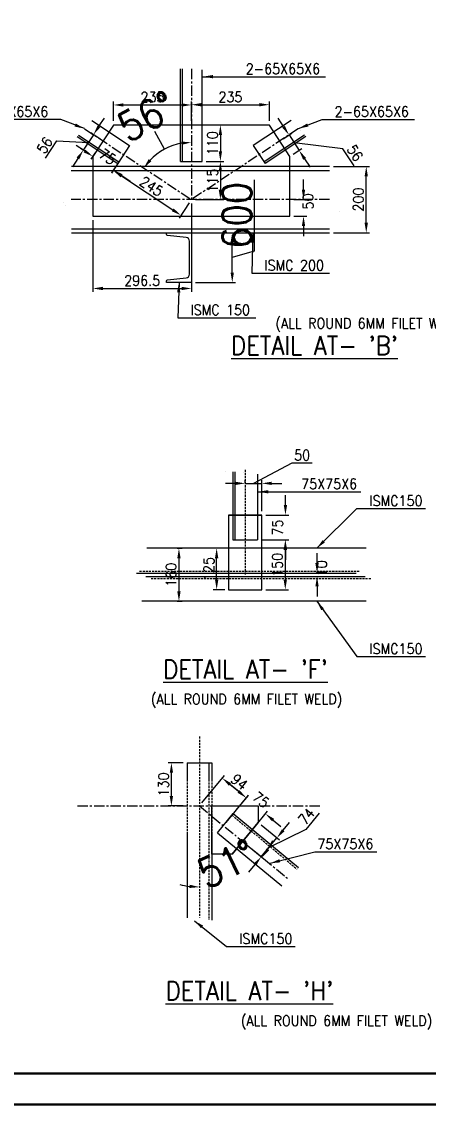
# Model space of a CAD drawing. Header units: millimetres. Extents: x 0 to 1124626, y -157535 to 82123.
# Drawn here: x 505392 to 510300, y 31350 to 44400 of the extents above; entities that cross this region are included whole.
import ezdxf

# ---------------------------------------------------------------- set-up
doc = ezdxf.new("R2010")
doc.units = ezdxf.units.MM
doc.header["$MEASUREMENT"] = 0
doc.linetypes.add('CENTER', pattern=[2, 1.25, -0.25, 0.25, -0.25])
doc.linetypes.add('HIDDEN', pattern=[0.375, 0.25, -0.125])
for name, color, linetype, lineweight in [('CN', 253, 'Continuous', 15), ('Dim', 6, 'Continuous', 13), ('rSHEET', 2, 'Continuous', 30), ('STR. STEEL', 25, 'Continuous', 18), ('structure', 183, 'Continuous', 15), ('TITLE TEXT', 50, 'Continuous', 18)]:
    doc.layers.add(name, color=color, linetype=linetype, lineweight=lineweight)
doc.styles.add('style1', font='romans.shx', dxfattribs={"width": 0.9, "height": 300})
doc.dimstyles.new('4.0 DIM-1', dxfattribs={"dimscale": 40, "dimtxt": 125, "dimasz": 3, "dimexe": 1, "dimexo": 1.2, "dimgap": 0.8, "dimtad": 1, "dimdec": 0, "dimlfac": 0.25, "dimzin": 1, "dimdsep": 46, "dimtxsty": 'style1', "dimcen": 2, "dimclrd": 8, "dimclre": 8, "dimclrt": 7, "dimadec": 0, "dimazin": 0, "dimtfac": 1, "dimtdec": 0, "dimtofl": 0, "dimtmove": 1, "dimatfit": 3, "dimfxl": 1, "dimtolj": 1, "dimtzin": 0, "dimlwd": 9, "dimlwe": 9, "dimarcsym": 1})
doc.dimstyles.new('Copy of DIM-1', dxfattribs={"dimscale": 40, "dimtxt": 125, "dimasz": 3, "dimexe": 1, "dimexo": 1.2, "dimgap": 0.8, "dimtad": 1, "dimdec": 0, "dimzin": 1, "dimdsep": 46, "dimtxsty": 'style1', "dimcen": 2, "dimclrd": 8, "dimclre": 8, "dimclrt": 7, "dimadec": 0, "dimazin": 0, "dimtfac": 1, "dimtdec": 0, "dimtofl": 0, "dimtmove": 1, "dimatfit": 3, "dimfxl": 1, "dimtolj": 1, "dimtzin": 0, "dimlwd": 9, "dimlwe": 9, "dimarcsym": 1})

# ---------------------------------------------------------------- blocks, each defined once
blk = doc.blocks.new('*D708')
at = {"layer": 'DEFPOINTS', "color": 0, "ltscale": 20, "transparency": 16777216}
for p in [(508381, 43399), (507441, 43155), (508381, 43155)]:
    blk.add_point(p, dxfattribs=at)
at = {"layer": 'Dim', "color": 8, "lineweight": 9, "ltscale": 20, "transparency": 16777216}
for p, q in [((507441, 43203), (507441, 43439)), ((507561, 43399), (508261, 43399)), ((508381, 43203), (508381, 43439))]:
    blk.add_line(p, q, dxfattribs=at)
at = {"layer": 'Dim', "color": 8, "ltscale": 20, "transparency": 16777216}
for points in [[(507561, 43419), (507561, 43379), (507441, 43399)], [(508261, 43379), (508261, 43419), (508381, 43399)]]:
    blk.add_solid(points, dxfattribs=at)
at = {"layer": 'Dim', "color": 7, "ltscale": 20, "transparency": 16777216, "insert": (507911, 43493), "char_height": 125, "attachment_point": 5, "style": 'style1'}
blk.add_mtext('\\A1;235', dxfattribs=at)
blk = doc.blocks.new('*D709')
at = {"layer": 'DEFPOINTS', "color": 0, "ltscale": 20, "transparency": 16777216}
for p in [(507441, 43396), (506500, 43155), (507441, 43155)]:
    blk.add_point(p, dxfattribs=at)
at = {"layer": 'Dim', "color": 8, "lineweight": 9, "ltscale": 20, "transparency": 16777216}
for p, q in [((506500, 43203), (506500, 43436)), ((506620, 43396), (507321, 43396)), ((507441, 43203), (507441, 43436))]:
    blk.add_line(p, q, dxfattribs=at)
at = {"layer": 'Dim', "color": 8, "ltscale": 20, "transparency": 16777216}
for points in [[(506620, 43416), (506620, 43376), (506500, 43396)], [(507321, 43376), (507321, 43416), (507441, 43396)]]:
    blk.add_solid(points, dxfattribs=at)
at = {"layer": 'Dim', "color": 7, "ltscale": 20, "transparency": 16777216, "insert": (506971, 43491), "char_height": 125, "attachment_point": 5, "style": 'style1'}
blk.add_mtext('\\A1;235', dxfattribs=at)
blk = doc.blocks.new('*D710')
at = {"layer": 'DEFPOINTS', "color": 0, "ltscale": 20, "transparency": 16777216}
for p in [(507571, 43155), (507571, 42716), (507790, 42716)]:
    blk.add_point(p, dxfattribs=at)
at = {"layer": 'Dim', "color": 8, "lineweight": 9, "ltscale": 20, "transparency": 16777216}
for p, q in [((507619, 43155), (507830, 43155)), ((507790, 43035), (507790, 42836)), ((507619, 42716), (507830, 42716))]:
    blk.add_line(p, q, dxfattribs=at)
at = {"layer": 'Dim', "color": 8, "ltscale": 20, "transparency": 16777216}
for points in [[(507810, 43035), (507770, 43035), (507790, 43155)], [(507770, 42836), (507810, 42836), (507790, 42716)]]:
    blk.add_solid(points, dxfattribs=at)
at = {"layer": 'Dim', "color": 7, "ltscale": 20, "transparency": 16777216, "insert": (507695, 42935), "char_height": 125, "attachment_point": 5, "rotation": 90, "style": 'style1'}
blk.add_mtext('\\A1;110', dxfattribs=at)
blk = doc.blocks.new('*D711')
at = {"layer": 'DEFPOINTS', "color": 0, "ltscale": 20, "transparency": 16777216}
for p in [(507571, 42716), (507441, 42256), (507790, 42256)]:
    blk.add_point(p, dxfattribs=at)
at = {"layer": 'Dim', "color": 8, "lineweight": 9, "ltscale": 20, "transparency": 16777216}
for p, q in [((507619, 42716), (507830, 42716)), ((507790, 42596), (507790, 42376)), ((507489, 42256), (507830, 42256))]:
    blk.add_line(p, q, dxfattribs=at)
at = {"layer": 'Dim', "color": 8, "ltscale": 20, "transparency": 16777216}
for points in [[(507810, 42596), (507770, 42596), (507790, 42716)], [(507770, 42376), (507810, 42376), (507790, 42256)]]:
    blk.add_solid(points, dxfattribs=at)
at = {"layer": 'Dim', "color": 7, "ltscale": 20, "transparency": 16777216, "insert": (507695, 42486), "char_height": 125, "attachment_point": 5, "rotation": 90, "style": 'style1'}
blk.add_mtext('\\A1;115', dxfattribs=at)
blk = doc.blocks.new('*D712')
at = {"layer": 'DEFPOINTS', "color": 0, "ltscale": 20, "transparency": 16777216}
for p in [(506303, 42854), (506251, 42776), (506552, 42689)]:
    blk.add_point(p, dxfattribs=at)
at = {"layer": 'Dim', "color": 8, "lineweight": 9, "ltscale": 20, "transparency": 16777216}
for p, q in [((506151, 42842), (506051, 42908)), ((506277, 42814), (506229, 42742)), ((506525, 42649), (506478, 42578)), ((506600, 42545), (506700, 42478))]:
    blk.add_line(p, q, dxfattribs=at)
at = {"layer": 'Dim', "color": 8, "ltscale": 20, "transparency": 16777216}
for points in [[(506140, 42825), (506162, 42858), (506251, 42776)], [(506611, 42561), (506589, 42528), (506500, 42611)]]:
    blk.add_solid(points, dxfattribs=at)
at = {"layer": 'Dim', "color": 7, "ltscale": 20, "transparency": 16777216, "insert": (506428, 42772), "char_height": 125, "attachment_point": 5, "rotation": 326.4755, "style": 'style1'}
blk.add_mtext('\\A1;75', dxfattribs=at)
blk = doc.blocks.new('*D713')
at = {"layer": 'DEFPOINTS', "color": 0, "ltscale": 20, "transparency": 16777216}
for p in [(506623, 42798), (507441, 42256), (507315, 42066)]:
    blk.add_point(p, dxfattribs=at)
at = {"layer": 'Dim', "color": 8, "lineweight": 9, "ltscale": 20, "transparency": 16777216}
for p, q in [((506597, 42758), (506475, 42574)), ((506597, 42541), (507215, 42132)), ((507414, 42216), (507293, 42032))]:
    blk.add_line(p, q, dxfattribs=at)
at = {"layer": 'Dim', "color": 8, "ltscale": 20, "transparency": 16777216}
for points in [[(506608, 42558), (506586, 42524), (506497, 42607)], [(507204, 42115), (507226, 42149), (507315, 42066)]]:
    blk.add_solid(points, dxfattribs=at)
at = {"layer": 'Dim', "color": 7, "ltscale": 20, "transparency": 16777216, "insert": (506958, 42415), "char_height": 125, "attachment_point": 5, "rotation": 326.4755, "style": 'style1'}
blk.add_mtext('\\A1;245', dxfattribs=at)
blk = doc.blocks.new('*D714')
at = {"layer": 'DEFPOINTS', "color": 0, "ltscale": 20, "transparency": 16777216}
for p in [(507441, 42256), (506252, 42056), (507441, 41184)]:
    blk.add_point(p, dxfattribs=at)
at = {"layer": 'Dim', "color": 8, "lineweight": 9, "ltscale": 20, "transparency": 16777216}
for p, q in [((507441, 42208), (507441, 41144)), ((506252, 42008), (506252, 41144)), ((506372, 41184), (507321, 41184))]:
    blk.add_line(p, q, dxfattribs=at)
at = {"layer": 'Dim', "color": 8, "ltscale": 20, "transparency": 16777216}
for points in [[(506372, 41204), (506372, 41164), (506252, 41184)], [(507321, 41164), (507321, 41204), (507441, 41184)]]:
    blk.add_solid(points, dxfattribs=at)
at = {"layer": 'Dim', "color": 7, "ltscale": 20, "transparency": 16777216, "insert": (506846, 41279), "char_height": 125, "attachment_point": 5, "style": 'style1'}
blk.add_mtext('\\A1;296.5', dxfattribs=at)
blk = doc.blocks.new('*D715')
at = {"layer": 'DEFPOINTS', "color": 0, "ltscale": 20, "transparency": 16777216}
for p in [(508630, 42256), (508630, 42056), (508793, 42056)]:
    blk.add_point(p, dxfattribs=at)
at = {"layer": 'Dim', "color": 8, "lineweight": 9, "ltscale": 20, "transparency": 16777216}
for p, q in [((508793, 42376), (508793, 42496)), ((508678, 42256), (508833, 42256)), ((508678, 42056), (508833, 42056)), ((508793, 41936), (508793, 41816))]:
    blk.add_line(p, q, dxfattribs=at)
at = {"layer": 'Dim', "color": 8, "ltscale": 20, "transparency": 16777216}
for points in [[(508773, 42376), (508813, 42376), (508793, 42256)], [(508813, 41936), (508773, 41936), (508793, 42056)]]:
    blk.add_solid(points, dxfattribs=at)
at = {"layer": 'Dim', "color": 7, "ltscale": 20, "transparency": 16777216, "insert": (508849, 42233), "char_height": 125, "attachment_point": 5, "rotation": 90, "style": 'style1'}
blk.add_mtext('\\A1;50', dxfattribs=at)
blk = doc.blocks.new('*D716')
at = {"layer": 'DEFPOINTS', "color": 0, "ltscale": 20, "transparency": 16777216}
for p in [(509106, 42656), (509550, 42656), (509106, 41856)]:
    blk.add_point(p, dxfattribs=at)
at = {"layer": 'Dim', "color": 8, "lineweight": 9, "ltscale": 20, "transparency": 16777216}
for p, q in [((509154, 42656), (509590, 42656)), ((509550, 41976), (509550, 42536)), ((509154, 41856), (509590, 41856))]:
    blk.add_line(p, q, dxfattribs=at)
at = {"layer": 'Dim', "color": 8, "ltscale": 20, "transparency": 16777216}
for points in [[(509570, 42536), (509530, 42536), (509550, 42656)], [(509530, 41976), (509570, 41976), (509550, 41856)]]:
    blk.add_solid(points, dxfattribs=at)
at = {"layer": 'Dim', "color": 7, "ltscale": 20, "transparency": 16777216, "insert": (509455, 42256), "char_height": 125, "attachment_point": 5, "rotation": 90, "style": 'style1'}
blk.add_mtext('\\A1;200', dxfattribs=at)
blk = doc.blocks.new('*D717')
at = {"layer": 'DEFPOINTS', "color": 0, "ltscale": 20, "transparency": 16777216}
for p in [(507441, 41856), (507933, 41856), (507441, 41256)]:
    blk.add_point(p, dxfattribs=at)
at = {"layer": 'Dim', "color": 8, "lineweight": 9, "ltscale": 20, "transparency": 16777216}
for p, q in [((508196, 42493), (508196, 41635)), ((507489, 41856), (507973, 41856)), ((507933, 41376), (507933, 41736)), ((508196, 41635), (507933, 41556)), ((507489, 41256), (507973, 41256))]:
    blk.add_line(p, q, dxfattribs=at)
at = {"layer": 'Dim', "color": 8, "ltscale": 20, "transparency": 16777216}
for points in [[(507953, 41736), (507913, 41736), (507933, 41856)], [(507913, 41376), (507953, 41376), (507933, 41256)]]:
    blk.add_solid(points, dxfattribs=at)
at = {"layer": 'Dim', "color": 7, "ltscale": 20, "transparency": 16777216, "insert": (507989, 42064), "char_height": 350, "attachment_point": 5, "rotation": 90, "style": 'style1'}
blk.add_mtext('\\A1;600', dxfattribs=at)
blk = doc.blocks.new('*D724')
at = {"layer": 'DEFPOINTS', "color": 0, "ltscale": 20, "transparency": 16777216}
for p in [(508507, 42963), (508740, 42848), (508630, 42775)]:
    blk.add_point(p, dxfattribs=at)
at = {"layer": 'Dim', "color": 8, "lineweight": 9, "ltscale": 20, "transparency": 16777216}
for p, q in [((508552, 43135), (508486, 43236)), ((508547, 42989), (508651, 43057)), ((508618, 43035), (508740, 42848)), ((509269, 42868), (508679, 42941)), ((508670, 42802), (508774, 42870)), ((509403, 42662), (509269, 42868)), ((508806, 42747), (508872, 42647))]:
    blk.add_line(p, q, dxfattribs=at)
at = {"layer": 'Dim', "color": 8, "ltscale": 20, "transparency": 16777216}
for points in [[(508535, 43124), (508568, 43146), (508618, 43035)], [(508823, 42758), (508789, 42736), (508740, 42848)]]:
    blk.add_solid(points, dxfattribs=at)
at = {"layer": 'Dim', "color": 7, "ltscale": 20, "transparency": 16777216, "insert": (509415, 42817), "char_height": 125, "attachment_point": 5, "rotation": 303.2454, "style": 'style1'}
blk.add_mtext('\\A1;56', dxfattribs=at)
blk = doc.blocks.new('*D726')
at = {"layer": 'DEFPOINTS', "color": 0, "ltscale": 20, "transparency": 16777216}
for p in [(506374, 42963), (506136, 42851), (506252, 42775)]:
    blk.add_point(p, dxfattribs=at)
at = {"layer": 'Dim', "color": 8, "lineweight": 9, "ltscale": 20, "transparency": 16777216}
for p, q in [((506325, 43139), (506391, 43239)), ((505682, 42756), (505817, 42962)), ((505817, 42962), (506198, 42945)), ((506259, 43038), (506136, 42851)), ((506334, 42989), (506226, 43060)), ((506211, 42802), (506103, 42873)), ((506070, 42751), (506005, 42650))]:
    blk.add_line(p, q, dxfattribs=at)
at = {"layer": 'Dim', "color": 8, "ltscale": 20, "transparency": 16777216}
for points in [[(506308, 43149), (506342, 43128), (506259, 43038)], [(506087, 42740), (506054, 42762), (506136, 42851)]]:
    blk.add_solid(points, dxfattribs=at)
at = {"layer": 'Dim', "color": 7, "ltscale": 20, "transparency": 16777216, "insert": (505670, 42910), "char_height": 125, "attachment_point": 5, "rotation": 56.7546, "style": 'style1'}
blk.add_mtext('\\A1;56', dxfattribs=at)
blk = doc.blocks.new('*D727')
at = {"layer": 'DEFPOINTS', "color": 0, "ltscale": 20, "transparency": 16777216}
for p in [(507441, 43830), (506152, 43110), (507218, 42908), (507441, 42256), (507441, 42256)]:
    blk.add_point(p, dxfattribs=at)
at = {"layer": 'Dim', "color": 8, "lineweight": 9, "ltscale": 20, "transparency": 16777216}
blk.add_line((507115, 42863), (507001, 43075), dxfattribs=at)
blk.add_arc((507441, 42256), 689, 99.9868, 136.4888, dxfattribs=at)
at = {"layer": 'Dim', "color": 8, "ltscale": 20, "transparency": 16777216}
for points in [[(507323, 42915), (507320, 42955), (507441, 42945)], [(506925, 42743), (506957, 42718), (506866, 42637)]]:
    blk.add_solid(points, dxfattribs=at)
at = {"layer": 'Dim', "color": 7, "ltscale": 20, "transparency": 16777216, "insert": (506903, 43257), "char_height": 350, "attachment_point": 5, "rotation": 28.2378, "style": 'style1'}
blk.add_mtext('\\A1;56%%d', dxfattribs=at)
blk = doc.blocks.new('*D742')
at = {"layer": 'DEFPOINTS', "color": 0, "ltscale": 20, "transparency": 16777216}
for p in [(508290, 38453), (508575, 38453), (508240, 38153)]:
    blk.add_point(p, dxfattribs=at)
at = {"layer": 'Dim', "color": 8, "lineweight": 9, "ltscale": 20, "transparency": 16777216}
for p, q in [((508575, 38573), (508575, 38693)), ((508338, 38453), (508615, 38453)), ((508288, 38153), (508615, 38153)), ((508575, 38033), (508575, 37913))]:
    blk.add_line(p, q, dxfattribs=at)
at = {"layer": 'Dim', "color": 8, "ltscale": 20, "transparency": 16777216}
for points in [[(508555, 38573), (508595, 38573), (508575, 38453)], [(508595, 38033), (508555, 38033), (508575, 38153)]]:
    blk.add_solid(points, dxfattribs=at)
at = {"layer": 'Dim', "color": 7, "ltscale": 20, "transparency": 16777216, "insert": (508481, 38303), "char_height": 125, "attachment_point": 5, "rotation": 90, "style": 'style1'}
blk.add_mtext('\\A1;75', dxfattribs=at)
blk = doc.blocks.new('*D743')
at = {"layer": 'DEFPOINTS', "color": 0, "ltscale": 20, "transparency": 16777216}
for p in [(508290, 38153), (508290, 37553), (508573, 37553)]:
    blk.add_point(p, dxfattribs=at)
at = {"layer": 'Dim', "color": 8, "lineweight": 9, "ltscale": 20, "transparency": 16777216}
for p, q in [((508338, 38153), (508613, 38153)), ((508573, 38033), (508573, 37673)), ((508338, 37553), (508613, 37553))]:
    blk.add_line(p, q, dxfattribs=at)
at = {"layer": 'Dim', "color": 8, "ltscale": 20, "transparency": 16777216}
for points in [[(508593, 38033), (508553, 38033), (508573, 38153)], [(508553, 37673), (508593, 37673), (508573, 37553)]]:
    blk.add_solid(points, dxfattribs=at)
at = {"layer": 'Dim', "color": 7, "ltscale": 20, "transparency": 16777216, "insert": (508478, 37853), "char_height": 125, "attachment_point": 5, "rotation": 90, "style": 'style1'}
blk.add_mtext('\\A1;150', dxfattribs=at)
blk = doc.blocks.new('*D744')
at = {"layer": 'DEFPOINTS', "color": 0, "ltscale": 20, "transparency": 16777216}
for p in [(507745, 38053), (507890, 38053), (507890, 37553)]:
    blk.add_point(p, dxfattribs=at)
at = {"layer": 'Dim', "color": 8, "lineweight": 9, "ltscale": 20, "transparency": 16777216}
for p, q in [((507842, 38053), (507705, 38053)), ((507745, 37673), (507745, 37933)), ((507842, 37553), (507705, 37553))]:
    blk.add_line(p, q, dxfattribs=at)
at = {"layer": 'Dim', "color": 8, "ltscale": 20, "transparency": 16777216}
for points in [[(507765, 37933), (507725, 37933), (507745, 38053)], [(507725, 37673), (507765, 37673), (507745, 37553)]]:
    blk.add_solid(points, dxfattribs=at)
at = {"layer": 'Dim', "color": 7, "ltscale": 20, "transparency": 16777216, "insert": (507651, 37803), "char_height": 125, "attachment_point": 5, "rotation": 90, "style": 'style1'}
blk.add_mtext('\\A1;125', dxfattribs=at)
blk = doc.blocks.new('*D746')
at = {"layer": 'DEFPOINTS', "color": 0, "ltscale": 20, "transparency": 16777216}
for p in [(508815, 37753), (508815, 37713), (508956, 37713)]:
    blk.add_point(p, dxfattribs=at)
at = {"layer": 'Dim', "color": 8, "lineweight": 9, "ltscale": 20, "transparency": 16777216}
for p, q in [((508956, 37873), (508956, 37993)), ((508863, 37753), (508996, 37753)), ((508863, 37713), (508996, 37713)), ((508956, 37593), (508956, 37473))]:
    blk.add_line(p, q, dxfattribs=at)
at = {"layer": 'Dim', "color": 8, "ltscale": 20, "transparency": 16777216}
for points in [[(508936, 37873), (508976, 37873), (508956, 37753)], [(508976, 37593), (508936, 37593), (508956, 37713)]]:
    blk.add_solid(points, dxfattribs=at)
at = {"layer": 'Dim', "color": 7, "ltscale": 20, "transparency": 16777216, "insert": (509012, 37810), "char_height": 125, "attachment_point": 5, "rotation": 90, "style": 'style1'}
blk.add_mtext('\\A1;10', dxfattribs=at)
blk = doc.blocks.new('*D747')
at = {"layer": 'DEFPOINTS', "color": 0, "ltscale": 20, "transparency": 16777216}
for p in [(507219, 38053), (507219, 37413), (507290, 37413)]:
    blk.add_point(p, dxfattribs=at)
at = {"layer": 'Dim', "color": 8, "lineweight": 9, "ltscale": 20, "transparency": 16777216}
for p, q in [((507267, 38053), (507330, 38053)), ((507290, 37933), (507290, 37533)), ((507267, 37413), (507330, 37413))]:
    blk.add_line(p, q, dxfattribs=at)
at = {"layer": 'Dim', "color": 8, "ltscale": 20, "transparency": 16777216}
for points in [[(507310, 37933), (507270, 37933), (507290, 38053)], [(507270, 37533), (507310, 37533), (507290, 37413)]]:
    blk.add_solid(points, dxfattribs=at)
at = {"layer": 'Dim', "color": 7, "ltscale": 20, "transparency": 16777216, "insert": (507196, 37733), "char_height": 125, "attachment_point": 5, "rotation": 90, "style": 'style1'}
blk.add_mtext('\\A1;160', dxfattribs=at)
blk = doc.blocks.new('*D748')
at = {"layer": 'DEFPOINTS', "color": 0, "ltscale": 20, "transparency": 16777216}
for p in [(508090, 38792), (508290, 38835), (508290, 38453)]:
    blk.add_point(p, dxfattribs=at)
at = {"layer": 'Dim', "color": 8, "lineweight": 9, "ltscale": 20, "transparency": 16777216}
for p, q in [((508653, 39080), (508190, 38835)), ((508899, 39080), (508653, 39080)), ((507970, 38835), (507850, 38835)), ((508090, 38840), (508090, 38875)), ((508090, 38835), (508290, 38835)), ((508290, 38501), (508290, 38875)), ((508410, 38835), (508530, 38835))]:
    blk.add_line(p, q, dxfattribs=at)
at = {"layer": 'Dim', "color": 8, "ltscale": 20, "transparency": 16777216}
for points in [[(507970, 38815), (507970, 38855), (508090, 38835)], [(508410, 38855), (508410, 38815), (508290, 38835)]]:
    blk.add_solid(points, dxfattribs=at)
at = {"layer": 'Dim', "color": 7, "ltscale": 20, "transparency": 16777216, "insert": (508776, 39175), "char_height": 125, "attachment_point": 5, "style": 'style1'}
blk.add_mtext('\\A1;50', dxfattribs=at)
blk = doc.blocks.new('*D864')
at = {"layer": 'DEFPOINTS', "color": 0, "ltscale": 20, "transparency": 16777216}
for p in [(508103, 35044), (507946, 34854), (508177, 34663)]:
    blk.add_point(p, dxfattribs=at)
at = {"layer": 'Dim', "color": 8, "lineweight": 9, "ltscale": 20, "transparency": 16777216}
for p, q in [((508011, 35120), (507918, 35197)), ((507977, 34891), (508129, 35074)), ((508208, 34700), (508360, 34883)), ((508427, 34776), (508519, 34699))]:
    blk.add_line(p, q, dxfattribs=at)
at = {"layer": 'Dim', "color": 8, "ltscale": 20, "transparency": 16777216}
for points in [[(507998, 35105), (508023, 35135), (508103, 35044)], [(508439, 34791), (508414, 34760), (508334, 34852)]]:
    blk.add_solid(points, dxfattribs=at)
at = {"layer": 'Dim', "color": 7, "ltscale": 20, "transparency": 16777216, "insert": (508279, 35021), "char_height": 125, "attachment_point": 5, "rotation": 320.3784, "style": 'style1'}
blk.add_mtext('\\A1;75', dxfattribs=at)
blk = doc.blocks.new('*D865')
at = {"layer": 'DEFPOINTS', "color": 0, "ltscale": 20, "transparency": 16777216}
for p in [(507813, 35282), (507538, 34946), (507827, 34709)]:
    blk.add_point(p, dxfattribs=at)
at = {"layer": 'Dim', "color": 8, "lineweight": 9, "ltscale": 20, "transparency": 16777216}
for p, q in [((507568, 34983), (507838, 35312)), ((508009, 35120), (507906, 35205)), ((507858, 34746), (508128, 35075))]:
    blk.add_line(p, q, dxfattribs=at)
at = {"layer": 'Dim', "color": 8, "ltscale": 20, "transparency": 16777216}
for points in [[(507919, 35221), (507893, 35190), (507813, 35282)], [(507997, 35105), (508022, 35136), (508102, 35044)]]:
    blk.add_solid(points, dxfattribs=at)
at = {"layer": 'Dim', "color": 7, "ltscale": 20, "transparency": 16777216, "insert": (508018, 35236), "char_height": 125, "attachment_point": 5, "rotation": 320.6482, "style": 'style1'}
blk.add_mtext('\\A1;94', dxfattribs=at)
blk = doc.blocks.new('*D866')
at = {"layer": 'DEFPOINTS', "color": 0, "ltscale": 20, "transparency": 16777216}
for p in [(508247, 34747), (508058, 34519), (508472, 34561)]:
    blk.add_point(p, dxfattribs=at)
at = {"layer": 'Dim', "color": 8, "lineweight": 9, "ltscale": 20, "transparency": 16777216}
for p, q in [((508982, 34858), (508822, 34664)), ((508284, 34717), (508503, 34536)), ((508549, 34654), (508625, 34746)), ((508822, 34664), (508378, 34447)), ((508095, 34489), (508314, 34308)), ((508283, 34333), (508472, 34561)), ((508207, 34241), (508130, 34148))]:
    blk.add_line(p, q, dxfattribs=at)
at = {"layer": 'Dim', "color": 8, "ltscale": 20, "transparency": 16777216}
for points in [[(508533, 34667), (508564, 34641), (508472, 34561)], [(508222, 34228), (508191, 34253), (508283, 34333)]]:
    blk.add_solid(points, dxfattribs=at)
at = {"layer": 'Dim', "color": 7, "ltscale": 20, "transparency": 16777216, "insert": (508829, 34821), "char_height": 125, "attachment_point": 5, "rotation": 50.3797, "style": 'style1'}
blk.add_mtext('\\A1;74', dxfattribs=at)
blk = doc.blocks.new('*D867')
at = {"layer": 'DEFPOINTS', "color": 0, "ltscale": 20, "transparency": 16777216}
for p in [(507199, 35466), (507388, 35466), (507388, 34946)]:
    blk.add_point(p, dxfattribs=at)
at = {"layer": 'Dim', "color": 8, "lineweight": 9, "ltscale": 20, "transparency": 16777216}
for p, q in [((507340, 35466), (507159, 35466)), ((507199, 35066), (507199, 35346)), ((507340, 34946), (507159, 34946))]:
    blk.add_line(p, q, dxfattribs=at)
at = {"layer": 'Dim', "color": 8, "ltscale": 20, "transparency": 16777216}
for points in [[(507219, 35346), (507179, 35346), (507199, 35466)], [(507179, 35066), (507219, 35066), (507199, 34946)]]:
    blk.add_solid(points, dxfattribs=at)
at = {"layer": 'Dim', "color": 7, "ltscale": 20, "transparency": 16777216, "insert": (507104, 35206), "char_height": 125, "attachment_point": 5, "rotation": 90, "style": 'style1'}
blk.add_mtext('\\A1;130', dxfattribs=at)
blk = doc.blocks.new('*D868')
at = {"layer": 'DEFPOINTS', "color": 0, "ltscale": 20, "transparency": 16777216}
for p in [(507538, 35783), (507538, 34946), (508609, 34067), (507821, 34011), (507538, 33601)]:
    blk.add_point(p, dxfattribs=at)
at = {"layer": 'Dim', "color": 8, "lineweight": 9, "ltscale": 20, "transparency": 16777216}
for start, end in [(327.693, 334.7377), (255.9105, 262.9553)]:
    blk.add_arc((507538, 34946), 977, start, end, dxfattribs=at)
at = {"layer": 'Dim', "color": 8, "ltscale": 20, "transparency": 16777216}
for points in [[(508347, 34436), (508380, 34412), (508293, 34327)], [(507417, 33957), (507419, 33997), (507538, 33969)]]:
    blk.add_solid(points, dxfattribs=at)
at = {"layer": 'Dim', "color": 7, "ltscale": 20, "transparency": 16777216, "insert": (507867, 34250), "char_height": 350, "attachment_point": 5, "rotation": 25.3241, "style": 'style1'}
blk.add_mtext('\\A1;51%%d', dxfattribs=at)

msp = doc.modelspace()

# ---------------------------------------------------------------- linework, layer by layer
at = {"layer": 'CN', "linetype": 'CENTER', "ltscale": 100}
for p, q in [((507440.7935, 43830.2806), (507440.7935, 42256.0197)), ((506151.5015, 43110.1757), (507440.7935, 42256.0197)), ((508730.0856, 43110.1757), (507440.7935, 42256.0197)), ((509106.2617, 42256.0197), (505988.7518, 42256.0197)), ((506065.6298, 34945.9693), (509010.1227, 34945.9693)), ((507537.8763, 34945.9693), (508609.262, 34067.4329))]:
    msp.add_line(p, q, dxfattribs=at)
at = {"layer": 'CN', "linetype": 'HIDDEN', "ltscale": 100}
for p, q in [((508089.6763, 38999.0276), (508089.6763, 37733.1518)), ((506815.2853, 37777.1518), (509464.5492, 37777.1518)), ((506954.5503, 37689.1518), (509603.8142, 37689.1518)), ((507537.8763, 35782.5555), (507537.8763, 33600.5808))]:
    msp.add_line(p, q, dxfattribs=at)
at = {"layer": 'Dim', "color": 2, "ltscale": 20}
for p, q in [((507889.6763, 38453.1518), (508289.6763, 38453.1518)), ((507931.0629, 34365.2611), (508247.4369, 34747.4152)), ((507987.0244, 34432.8581), (508177.3508, 34662.7569))]:
    msp.add_line(p, q, dxfattribs=at)
at = {"layer": 'Dim', "color": 2, "linetype": 'HIDDEN', "ltscale": 100}
for p, q in [((507387.8763, 35265.9693), (507387.8763, 34625.9693)), ((507651.8763, 35265.9693), (507651.8763, 34625.9693)), ((507687.8763, 35265.9693), (507687.8763, 34625.9693)), ((507931.0426, 34835.679), (508716.8466, 34185.1059)), ((507651.8763, 34625.9693), (507651.8763, 33573.2453))]:
    msp.add_line(p, q, dxfattribs=at)
at = {"layer": 'Dim', "ltscale": 20}
for points in [[(507210.7935, 43154.544), (506500.2382, 43154.544), (506251.6187, 42775.2694), (506251.6187, 42056.0197), (507210.7935, 42056.0197), (508629.9684, 42056.0197), (508629.9684, 42775.2694), (508381.3489, 43154.544)], [(508289.6763, 38453.1518), (507889.6763, 38453.1518), (507889.6763, 37553.1518), (508289.6763, 37553.1518)], [(508247.4369, 34945.9693), (508247.4369, 34747.4152), (507931.0629, 34365.2611), (507687.8763, 34365.2611), (507687.8763, 34945.9693)]]:
    msp.add_lwpolyline(points, close=True, dxfattribs=at)
at = {"layer": 'rSHEET'}
msp.add_lwpolyline([(495896.8161, 31349.5566), (535189.7745, 31349.5566), (535189.7745, 59132.4848), (495896.8161, 59132.4848)], close=True, dxfattribs=at)
msp.add_lwpolyline([(496551.6987, 31723.0736), (534534.8919, 31723.0736, 0.4142135624), (534815.5558, 32003.7375), (534815.5558, 58478.3038, 0.4142135624), (534534.8919, 58758.9678), (496551.6987, 58758.9678, 0.4142135624), (496271.0348, 58478.3038), (496271.0348, 32003.7375, 0.4142135624)], format="xyb", close=True, dxfattribs=at)
at = {"layer": 'STR. STEEL', "ltscale": 20}
msp.add_lwpolyline([(507440.7935, 41256.0197), (507140.7935, 41256.0197), (507140.7935, 41275.6323, -0.383864035), (507152.2556, 41288.3621), (507376.5928, 41311.9409, 0.383864035), (507415.9936, 41355.6999), (507415.9935, 41756.3396, 0.383864035), (507376.5928, 41800.0985), (507152.2556, 41823.6773, -0.383864035), (507140.7935, 41836.4072), (507140.7935, 41856.0197), (507440.7935, 41856.0197)], format="xyb", close=True, dxfattribs=at)
at = {"layer": 'structure', "color": 2, "ltscale": 20}
for p, q in [((507310.7935, 42716.0197), (507310.7935, 43830.3912)), ((507334.7935, 42716.0197), (507334.7935, 43831.2818)), ((507570.7935, 42716.0197), (507570.7935, 43818.0076)), ((506238.6299, 43208.3939), (506695.2149, 42905.9063)), ((508642.9572, 43208.3939), (508186.3722, 42905.9063)), ((506061.0483, 43014.1602), (506551.6187, 42689.1573)), ((506077.4405, 43032.0895), (506564.8737, 42709.1649)), ((508804.1466, 43032.0895), (508316.7134, 42709.1649)), ((508820.5388, 43014.1602), (508329.9684, 42689.1573)), ((506695.2149, 42905.9063), (506551.6187, 42689.1573)), ((508186.3722, 42905.9063), (508329.9684, 42689.1573)), ((507310.7935, 42716.0197), (507570.7935, 42716.0197)), ((505988.1108, 42608.0197), (509106.2617, 42608.0197)), ((505994.9643, 41904.0197), (509106.2617, 41904.0197)), ((505994.9643, 41856.0197), (509106.2617, 41856.0197)), ((507939.6763, 38974.1745), (507939.6763, 38153.1518)), ((507963.6763, 38972.0571), (507963.6763, 38153.1518)), ((508239.6763, 38947.7066), (508239.6763, 38153.1518)), ((507939.6763, 38153.1518), (508239.6763, 38153.1518)), ((507387.8763, 35465.9693), (507387.8763, 35265.9693)), ((507387.8763, 35465.9693), (507687.8763, 35465.9693)), ((507651.8763, 35465.9693), (507651.8763, 35265.9693)), ((507687.8763, 35465.9693), (507687.8763, 35265.9693)), ((507755.9384, 34624.1673), (507946.269, 34854.0713)), ((507946.269, 34854.0713), (508732.9775, 34202.7494)), ((507387.8763, 34625.9693), (507387.8763, 33596.5371)), ((507687.8763, 34625.9693), (507687.8763, 33570.0692)), ((507755.9384, 34624.1673), (508531.3564, 33982.2219))]:
    msp.add_line(p, q, dxfattribs=at)
at = {"layer": 'structure', "ltscale": 20}
for points in [[(507198.1361, 43851.6894, 0.0084, 0.0084, 0), (507398.9561, 43833.9717, 0.0084, 0.0084, 0), (507414.8041, 43774.6524, 0.0084, 0.0084, 0), (507466.783, 43885.9088, 0.0084, 0.0084, 0), (507482.631, 43826.5894, 0.0084, 0.0084, 0), (507683.451, 43808.8718, 0, 0, 0)], [(506013.5317, 42962.1879, 0.0084, 0.0084, 0), (506149.5637, 43110.9758, 0.0084, 0.0084, 0), (506206.3162, 43087.5428, 0.0084, 0.0084, 0), (506149.4913, 43196.4038, 0.0084, 0.0084, 0), (506206.2437, 43172.9708, 0.0084, 0.0084, 0), (506342.2758, 43321.7587, 0, 0, 0)], [(508868.0554, 42962.1879, 0.0084, 0.0084, 0), (508732.0234, 43110.9758, 0.0084, 0.0084, 0), (508675.2709, 43087.5428, 0.0084, 0.0084, 0), (508732.0958, 43196.4038, 0.0084, 0.0084, 0), (508675.3434, 43172.9708, 0.0084, 0.0084, 0), (508539.3113, 43321.7587, 0, 0, 0)], [(505994.9643, 42736.0197, 0.02, 0.02, 0), (505994.9643, 42256.0197, 0.02, 0.02, 0), (505857.5904, 42206.0197, 0.02, 0.02, 0), (506132.3382, 42106.0197, 0.02, 0.02, 0), (505994.9643, 42056.0197, 0.02, 0.02, 0), (505994.9643, 41576.0197, 0, 0, 0)], [(509106.2617, 42736.0197, 0.02, 0.02, 0), (509106.2617, 42256.0197, 0.02, 0.02, 0), (508968.8878, 42206.0197, 0.02, 0.02, 0), (509243.6356, 42106.0197, 0.02, 0.02, 0), (509106.2617, 42056.0197, 0.02, 0.02, 0), (509106.2617, 41576.0197, 0, 0, 0)], [(507827.0189, 38984.1138, 0.0084, 0.0084, 0), (508027.8388, 38966.3962, 0.0084, 0.0084, 0), (508043.6869, 38907.0769, 0.0084, 0.0084, 0), (508095.6658, 39018.3332, 0.0084, 0.0084, 0), (508111.5138, 38959.0139, 0.0084, 0.0084, 0), (508312.3337, 38941.2963, 0, 0, 0)], [(506901.4027, 38288.496, 0.02, 0.02, 0), (506901.4027, 37808.496, 0.02, 0.02, 0), (506764.0288, 37758.496, 0.02, 0.02, 0), (507038.7766, 37658.496, 0.02, 0.02, 0), (506901.4027, 37608.496, 0.02, 0.02, 0), (506901.4027, 37128.496, 0, 0, 0)], [(509550.6666, 38288.496, 0.02, 0.02, 0), (509550.6666, 37808.496, 0.02, 0.02, 0), (509413.2927, 37758.496, 0.02, 0.02, 0), (509688.0404, 37658.496, 0.02, 0.02, 0), (509550.6666, 37608.496, 0.02, 0.02, 0), (509550.6666, 37128.496, 0, 0, 0)], [(508821.3831, 34299.4449, 0.0084, 0.0084, 0), (508685.3511, 34150.6569, 0.0084, 0.0084, 0), (508628.5986, 34174.09, 0.0084, 0.0084, 0), (508685.4235, 34065.229, 0.0084, 0.0084, 0), (508628.6711, 34088.662, 0.0084, 0.0084, 0), (508492.6391, 33939.874, 0, 0, 0)], [(507287.4663, 33605.3959, 0.0084, 0.0084, 0), (507488.2862, 33587.6783, 0.0084, 0.0084, 0), (507504.1343, 33528.3589, 0.0084, 0.0084, 0), (507556.1132, 33639.6153, 0.0084, 0.0084, 0), (507571.9612, 33580.2959, 0.0084, 0.0084, 0), (507772.7811, 33562.5783, 0, 0, 0)]]:
    msp.add_lwpolyline(points, format="xyseb", dxfattribs=at)
for points in [[(509106.2617, 42656.0197), (505994.9643, 42656.0197)], [(506102.6893, 41856.0197), (508646.5215, 41856.0197)], [(509550.6666, 38053.1518), (506901.4027, 38053.1518)], [(506778.7118, 37753.1518), (509427.9756, 37753.1518)], [(506888.6109, 37713.1518), (509537.8747, 37713.1518)], [(509550.6666, 37413.1518), (506842.437, 37413.1518)]]:
    msp.add_lwpolyline(points, dxfattribs=at)

# ---------------------------------------------------------------- texts
at = {"layer": 'Dim', "color": 7, "ltscale": 20, "char_height": 125, "style": 'style1'}
for s, insert, attachment_point in [('\\A1;2-65X65X6', (508096.0265, 43769.0647), 7), ('\\A1;2-65X65X6', (505713.397, 43253.6987), 9), ('\\A1;2-65X65X6', (509168.1901, 43253.6987), 7), ('\\A1;ISMC 200', (508321.1187, 41400.622), 7), ('\\A1;ISMC 150', (507429.5627, 40862.8176), 7), ('\\A1;(ALL ROUND 6MM FILET WELD) ', (508453.2491, 40660.0655), 7), ('\\A1;75X75X6', (508764.9093, 38765.4201), 7), ('\\A1;ISMC150', (509587.9899, 38562.7769), 7), ('\\A1;ISMC150', (509587.9899, 36903.464), 1), ('\\A1;(ALL ROUND 6MM FILET WELD) ', (506950.8931, 36130.831), 7), ('\\A1;75X75X6', (508960.7457, 34427.0595), 7), ('\\A1;ISMC150', (508017.7953, 33283.816), 7), ('\\A1;(ALL ROUND 6MM FILET WELD) ', (508036.1451, 32253.3901), 7)]:
    msp.add_mtext(s, dxfattribs=dict(at, insert=insert, attachment_point=attachment_point))
at = {"layer": 'TITLE TEXT', "ltscale": 20, "char_height": 225, "width": 8570.669872, "attachment_point": 1, "style": 'style1'}
for s, insert in [("{\\LDETAIL AT- 'B'}", (507918.6008, 40609.4259)), ("{\\LDETAIL AT- 'F'}", (507099.1214, 36707.0008)), ("{\\LDETAIL AT- 'H'}", (507129.4245, 32831.6161))]:
    msp.add_mtext(s, dxfattribs=dict(at, insert=insert))

# ---------------------------------------------------------------- dimensions: what is measured, and where the dimension line sits
at = {"layer": 'Dim', "ltscale": 20}
for base, line1, line2, picture, middle in [((507218.3582, 42908.4793), ((507440.7935, 43830.2806), (507440.7935, 42256.0197)), ((506151.5015, 43110.1757), (507440.7935, 42256.0197)), '*D727', (506903.1583, 43257.1204)), ((507821.4922, 34011.4678), ((507537.8763, 34945.9693), (508609.262, 34067.4329)), ((507537.8763, 35782.5555), (507537.8763, 33600.5808)), '*D868', (507867.0602, 34250.3336))]:
    dim = msp.add_angular_dim_2l(base=base, line1=line1, line2=line2, dimstyle='Copy of DIM-1', dxfattribs=at)
    dim.commit()
    dim.dimension.update_dxf_attribs({"geometry": picture, "text_midpoint": middle})
for base, p1, p2, picture, middle in [((507440.7935, 43396.4809), (506500.2382, 43154.544), (507440.7935, 43154.544), '*D709', (506970.5159, 43490.9809)), ((508381.3489, 43398.5846), (507440.7935, 43154.544), (508381.3489, 43154.544), '*D708', (507911.0712, 43493.0846))]:
    dim = msp.add_linear_dim(base=base, p1=p1, p2=p2, dimstyle='4.0 DIM-1', dxfattribs=at)
    dim.commit()
    dim.dimension.update_dxf_attribs({"geometry": picture, "text_midpoint": middle})
for base, p1, p2, angle, picture, middle in [((506136.2495, 42850.8954), (506374.3682, 42962.5265), (506251.6187, 42775.2694), 236.7546385, '*D726', (505798.9853, 42934.7767)), ((508740.3089, 42847.599), (508507.2189, 42962.5265), (508629.9684, 42775.2694), 303.2453615, '*D724', (509286.0776, 42841.3934)), ((508472.1429, 34561.3879), (508058.4325, 34519.1132), (508247.4369, 34747.4152), 50.37965802, '*D866', (508842.2843, 34688.848))]:
    dim = msp.add_linear_dim(base=base, p1=p1, p2=p2, angle=angle, dimstyle='4.0 DIM-1', dxfattribs=at)
    dim.commit()
    dim.dimension.update_dxf_attribs({"geometry": picture, "text_midpoint": middle, "dimtype": 161})
for base, p1, p2, dimstyle, picture, middle in [((507789.5653, 42716.0197), (507570.7935, 43154.544), (507570.7935, 42716.0197), '4.0 DIM-1', '*D710', (507695.0653, 42935.2819)), ((507789.5653, 42256.0197), (507570.7935, 42716.0197), (507440.7935, 42256.0197), '4.0 DIM-1', '*D711', (507695.0653, 42486.0197)), ((509549.5571, 42656.0197), (509106.2617, 41856.0197), (509106.2617, 42656.0197), '4.0 DIM-1', '*D716', (509455.0571, 42256.0197)), ((507933.2297, 41856.0197), (507440.7935, 41256.0197), (507440.7935, 41856.0197), 'Copy of DIM-1', '*D717', (507989.2297, 41666.9198)), ((508793.0574, 42056.0197), (508629.9684, 42256.0197), (508629.9684, 42056.0197), '4.0 DIM-1', '*D715', (508849.0574, 42233.1698)), ((508575.084, 38453.1518), (508239.6763, 38153.1518), (508289.6763, 38453.1518), '4.0 DIM-1', '*D742', (508480.584, 38303.1518)), ((508572.6198, 37553.1518), (508289.6763, 38153.1518), (508289.6763, 37553.1518), '4.0 DIM-1', '*D743', (508478.1198, 37853.1518)), ((507290.078, 37413.1518), (507218.93, 38053.1518), (507218.93, 37413.1518), '4.0 DIM-1', '*D747', (507195.578, 37733.1518)), ((507745.3402, 38053.1518), (507889.6763, 37553.1518), (507889.6763, 38053.1518), '4.0 DIM-1', '*D744', (507650.8402, 37803.1518)), ((508956.1291, 37713.1518), (508814.8899, 37753.1518), (508814.8899, 37713.1518), '4.0 DIM-1', '*D746', (509012.1291, 37810.3018))]:
    dim = msp.add_linear_dim(base=base, p1=p1, p2=p2, angle=90, dimstyle=dimstyle, dxfattribs=at)
    dim.commit()
    dim.dimension.update_dxf_attribs({"geometry": picture, "text_midpoint": middle})
for p1, p2, distance, picture, middle in [((506551.6187, 42689.1573), (506303.098, 42853.8023), 93.9006, '*D712', (506427.6894, 42771.9795)), ((506623.4168, 42797.5318), (507440.7935, 42256.0197), -228.2871, '*D713', (506958.2155, 42415.2441)), ((507387.8763, 34945.9693), (507387.8763, 35465.9693), 189.31, '*D867', (507104.0663, 35205.9693)), ((507827.1307, 34708.7807), (507537.8763, 34945.9693), -433.9428, '*D865', (508017.5783, 35236.0028)), ((508177.3508, 34662.7569), (507946.269, 34854.0713), -245.9311, '*D864', (508278.9078, 35020.6389))]:
    dim = msp.add_aligned_dim(p1=p1, p2=p2, distance=distance, dimstyle='4.0 DIM-1', dxfattribs=at)
    dim.commit()
    dim.dimension.update_dxf_attribs({"geometry": picture, "text_midpoint": middle})
dim = msp.add_linear_dim(base=(507440.7935, 41184.4795), p1=(506251.6187, 42056.0197), p2=(507440.7935, 42256.0197), text='296.5', dimstyle='4.0 DIM-1', dxfattribs=at)
dim.commit()
dim.dimension.update_dxf_attribs({"geometry": '*D714', "text_midpoint": (506846.2061, 41278.9795)})
dim = msp.add_linear_dim(base=(508289.6763, 38835.0299), p1=(508089.6763, 38792.212), p2=(508289.6763, 38453.1518), dimstyle='4.0 DIM-1', dxfattribs=at)
dim.commit()
dim.dimension.update_dxf_attribs({"geometry": '*D748', "text_midpoint": (508684.5913, 39080.0299), "dimtype": 160})

# ---------------------------------------------------------------- leaders
at = {"layer": 'Dim', "ltscale": 20, "annotation_type": 0, "has_hookline": 1}
for points, hookline_direction, text_width in [([(507579.2662, 43737.0647), (508064.0265, 43737.0647)], 0, 964.2857), ([(506149.5637, 43110.9758), (505865.397, 43221.6987), (505745.397, 43221.6987)], 1, 964.2857), ([(508732.0234, 43110.9758), (509016.1901, 43221.6987), (509136.1901, 43221.6987)], 0, 964.2857), ([(508182.3496, 41856.0197), (508169.1187, 41368.622), (508289.1187, 41368.622)], 0, 787.5), ([(507290.7935, 41256.0197), (507277.5627, 40830.8176), (507397.5627, 40830.8176)], 0, 787.5), ([(508248.1489, 38733.4201), (508732.9093, 38733.4201)], 0, 717.8571), ([(508952.7261, 38053.1518), (509435.9899, 38530.7769), (509555.9899, 38530.7769)], 0, 675), ([(508952.7261, 37413.0891), (509435.9899, 36746.464), (509555.9899, 36746.464)], 0, 675), ([(508390.6172, 34255.3619), (508928.7457, 34395.0595)], 0, 717.8571), ([(507476.0388, 33562.7218), (507865.7953, 33251.816), (507985.7953, 33251.816)], 0, 675)]:
    msp.add_leader(points, dimstyle='Copy of DIM-1', override={"dimasz": 3}, dxfattribs=dict(at, hookline_direction=hookline_direction, text_width=text_width))

doc.saveas('drawing.dxf')
